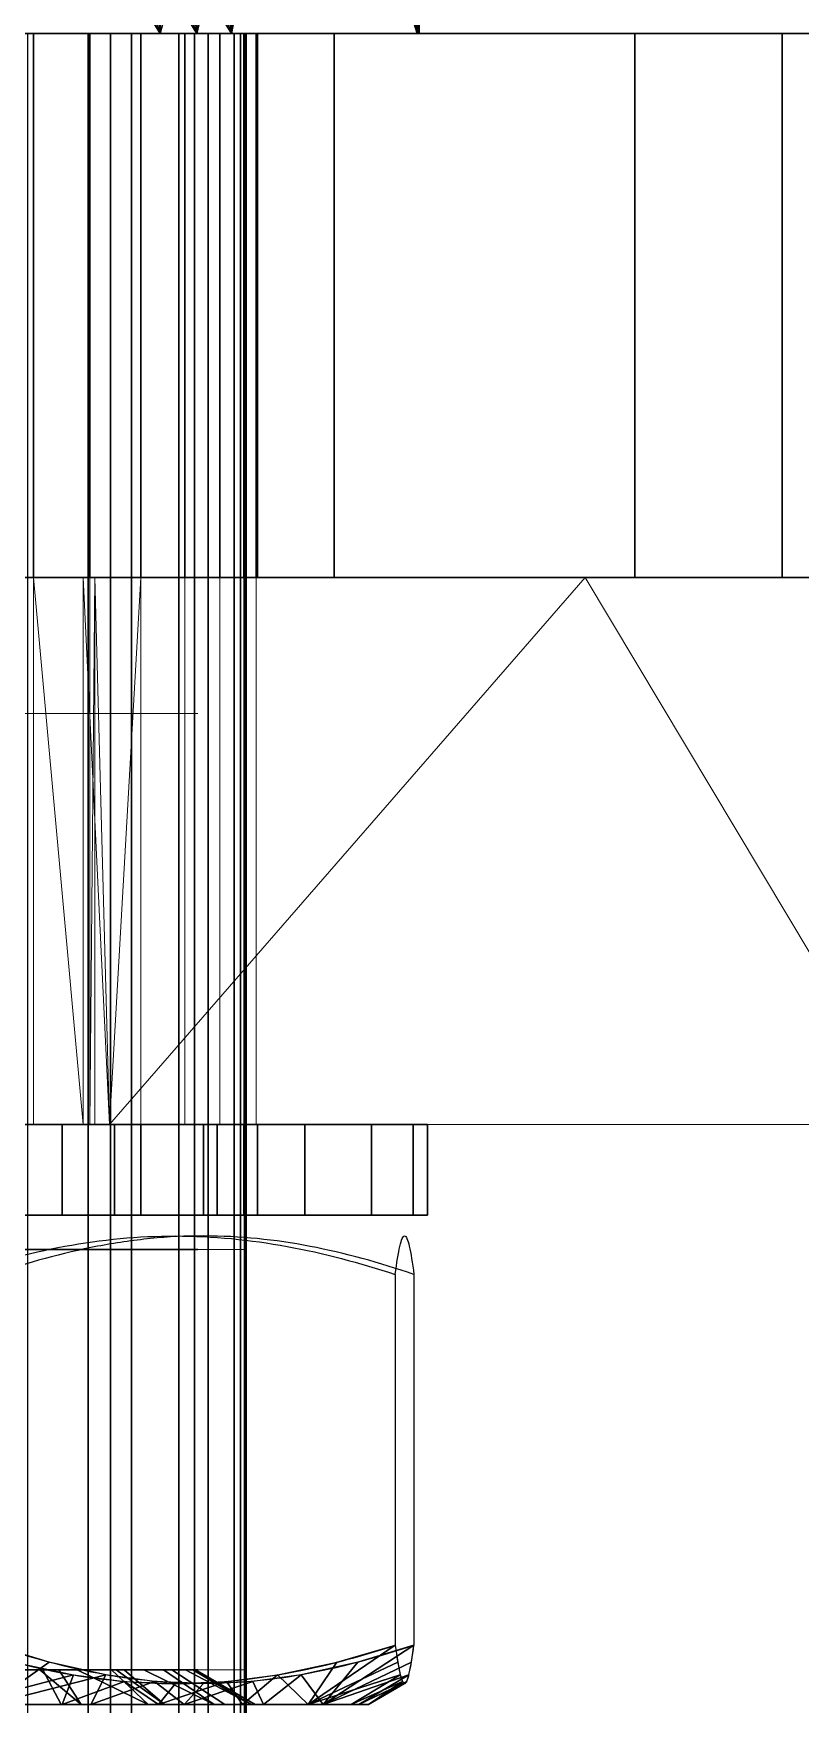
# Model space of a CAD drawing. Header units: millimetres. Extents: x -228 to 252, y -232 to 100.
# Drawn here: x 171.3 to 188.24, y -124.87 to -88 of the extents above; entities that cross this region are included whole.
import ezdxf
from ezdxf.lldxf.tags import DXFTag

# ---------------------------------------------------------------- set-up
doc = ezdxf.new("R2010")
doc.units = ezdxf.units.MM
doc.layers.add('1', color=7, linetype='Continuous', true_color=0xffffff)
tags = doc.linetypes.add('DASHED', pattern=[25.72, 12.86, -12.86]).pattern_tags.tags
tags[6:7] = [DXFTag(74, 4), DXFTag(75, 0), DXFTag(340, '0'), DXFTag(46, 0.0), DXFTag(50, 0.0), DXFTag(44, 0.0), DXFTag(45, 0.0)]
tags[4:5] = [DXFTag(74, 4), DXFTag(75, 0), DXFTag(340, '0'), DXFTag(46, 0.0), DXFTag(50, 0.0), DXFTag(44, 0.0), DXFTag(45, 0.0)]

# ---------------------------------------------------------------- blocks, each defined once
blk = doc.blocks.new('UG_SURFACE_001')
at = {"layer": '1', "color": 7, "linetype": 'Continuous', "lineweight": 25}
for points in [[(187.831014, -100.000001, -110.941574), (187.831014, -88, -110.941574), (165.000007, -88, -66), (165.000007, -100.000001, -66)], [(173.67366, -88, -114.943646), (171.299443, -88, -113.88658), (165.000007, -88, -66), (187.831014, -88, -110.941574)], [(165.000007, -100.000001, 66), (165.000007, -88, 66), (187.831014, -88, 110.941574), (187.831014, -100.000001, 110.941574)], [(171.299443, -88, 113.88658), (173.67366, -88, 114.943646), (187.831014, -88, 110.941574), (165.000007, -88, 74.000001)], [(187.831014, -88, 110.941574), (165.000007, -88, 66), (165.000007, -88, 74.000001)], [(170.000002, -100.000001, -140.000001), (170.000002, -88, -140.000001), (177.938551, -88, -138.356999), (177.938551, -100.000001, -138.356999)], [(170.000002, -88, -126.249999), (172.54211, -88, -125.709653), (177.938551, -88, -138.356999), (170.000002, -88, -140.000001)], [(172.54211, -100.000001, -125.709653), (172.54211, -88, -125.709653), (170.000002, -88, -126.249999), (170.000002, -100.000001, -126.249999)], [(177.938551, -100.000001, 138.356999), (177.938551, -88, 138.356999), (170.000002, -88, 140.000001), (170.000002, -100.000001, 140.000001)], [(172.54211, -88, 125.709653), (170.000002, -88, 126.249999), (170.000002, -88, 140.000001), (177.938551, -88, 138.356999)], [(170.000002, -100.000001, 126.249999), (170.000002, -88, 126.249999), (172.54211, -88, 125.709653), (172.54211, -100.000001, 125.709653)], [(171.299443, -100.000001, -113.88658), (171.299443, -88, -113.88658), (173.67366, -88, -114.943646), (173.67366, -100.000001, -114.943646)], [(173.67366, -100.000001, 114.943646), (173.67366, -88, 114.943646), (171.299443, -88, 113.88658), (171.299443, -100.000001, 113.88658)], [(184.572801, -88, -133.697942), (177.938551, -88, -138.356999), (172.54211, -88, -125.709653), (174.644649, -88, -124.182068)], [(174.644649, -100.000001, -124.182068), (174.644649, -88, -124.182068), (172.54211, -88, -125.709653), (172.54211, -100.000001, -125.709653)], [(174.644649, -88, 124.182068), (172.54211, -88, 125.709653), (177.938551, -88, 138.356999), (184.572801, -88, 133.697942)], [(172.54211, -100.000001, 125.709653), (172.54211, -88, 125.709653), (174.644649, -88, 124.182068), (174.644649, -100.000001, 124.182068)], [(175.412655, -88, -116.875), (173.67366, -88, -114.943646), (187.831014, -88, -110.941574)], [(173.67366, -100.000001, -114.943646), (173.67366, -88, -114.943646), (175.412655, -88, -116.875), (175.412655, -100.000001, -116.875)], [(187.831014, -88, 110.941574), (173.67366, -88, 114.943646), (175.412655, -88, 116.875)], [(175.412655, -100.000001, 116.875), (175.412655, -88, 116.875), (173.67366, -88, 114.943646), (173.67366, -100.000001, 114.943646)], [(188.812733, -88, -126.788303), (184.572801, -88, -133.697942), (174.644649, -88, -124.182068), (175.944105, -88, -121.931359)], [(175.944105, -100.000001, -121.931359), (175.944105, -88, -121.931359), (174.644649, -88, -124.182068), (174.644649, -100.000001, -124.182068)], [(175.944105, -88, 121.931359), (174.644649, -88, 124.182068), (184.572801, -88, 133.697942), (188.812733, -88, 126.788303)], [(174.644649, -100.000001, 124.182068), (174.644649, -88, 124.182068), (175.944105, -88, 121.931359), (175.944105, -100.000001, 121.931359)], [(176.215768, -88, -119.346701), (175.412655, -88, -116.875), (187.831014, -88, -110.941574), (189.961731, -88, -118.763342)], [(175.412655, -100.000001, -116.875), (175.412655, -88, -116.875), (176.215768, -88, -119.346701), (176.215768, -100.000001, -119.346701)], [(189.961731, -88, 118.763342), (187.831014, -88, 110.941574), (175.412655, -88, 116.875), (176.215768, -88, 119.346701)], [(176.215768, -100.000001, 119.346701), (176.215768, -88, 119.346701), (175.412655, -88, 116.875), (175.412655, -100.000001, 116.875)], [(189.961731, -88, -118.763342), (188.812733, -88, -126.788303), (175.944105, -88, -121.931359), (176.249996, -88, -119.999997)], [(176.249996, -88, -119.999997), (175.944105, -88, -121.931359), (175.944105, -100.000001, -121.931359), (176.249996, -100.000001, -119.999997)], [(176.249996, -88, 119.999997), (175.944105, -88, 121.931359), (188.812733, -88, 126.788303), (189.961731, -88, 118.763342)], [(176.249996, -100.000001, 119.999997), (175.944105, -100.000001, 121.931359), (175.944105, -88, 121.931359), (176.249996, -88, 119.999997)], [(176.249996, -88, -119.999997), (176.215768, -88, -119.346701), (189.961731, -88, -118.763342)], [(176.249996, -100.000001, -119.999997), (176.215768, -100.000001, -119.346701), (176.215768, -88, -119.346701), (176.249996, -88, -119.999997)], [(189.961731, -88, 118.763342), (176.215768, -88, 119.346701), (176.249996, -88, 119.999997)], [(176.249996, -88, 119.999997), (176.215768, -88, 119.346701), (176.215768, -100.000001, 119.346701), (176.249996, -100.000001, 119.999997)], [(177.938551, -100.000001, -138.356999), (177.938551, -88, -138.356999), (184.572801, -88, -133.697942), (184.572801, -100.000001, -133.697942)], [(184.572801, -100.000001, 133.697942), (184.572801, -88, 133.697942), (177.938551, -88, 138.356999), (177.938551, -100.000001, 138.356999)], [(184.572801, -100.000001, -133.697942), (184.572801, -88, -133.697942), (188.812733, -88, -126.788303), (188.812733, -100.000001, -126.788303)], [(188.812733, -100.000001, 126.788303), (188.812733, -88, 126.788303), (184.572801, -88, 133.697942), (184.572801, -100.000001, 133.697942)], [(189.961731, -100.000001, -118.763342), (189.961731, -88, -118.763342), (187.831014, -88, -110.941574), (187.831014, -100.000001, -110.941574)], [(187.831014, -100.000001, 110.941574), (187.831014, -88, 110.941574), (189.961731, -88, 118.763342), (189.961731, -100.000001, 118.763342)], [(187.831014, -100.000001, -110.941574), (165.000007, -100.000001, -66), (171.299443, -100.000001, -113.88658), (173.67366, -100.000001, -114.943646)], [(173.67366, -100.000001, 114.943646), (171.299443, -100.000001, 113.88658), (165.000007, -100.000001, 66), (187.831014, -100.000001, 110.941574)], [(170.000002, -100.000001, -140.000001), (177.938551, -100.000001, -138.356999), (172.54211, -100.000001, -125.709653), (170.000002, -100.000001, -126.249999)], [(170.000002, -100.000001, 126.249999), (172.54211, -100.000001, 125.709653), (177.938551, -100.000001, 138.356999), (170.000002, -100.000001, 140.000001)], [(174.644649, -100.000001, -124.182068), (172.54211, -100.000001, -125.709653), (177.938551, -100.000001, -138.356999), (184.572801, -100.000001, -133.697942)], [(184.572801, -100.000001, 133.697942), (177.938551, -100.000001, 138.356999), (172.54211, -100.000001, 125.709653), (174.644649, -100.000001, 124.182068)], [(187.831014, -100.000001, -110.941574), (173.67366, -100.000001, -114.943646), (175.412655, -100.000001, -116.875)], [(175.412655, -100.000001, 116.875), (173.67366, -100.000001, 114.943646), (187.831014, -100.000001, 110.941574)], [(175.944105, -100.000001, -121.931359), (174.644649, -100.000001, -124.182068), (184.572801, -100.000001, -133.697942), (188.812733, -100.000001, -126.788303)], [(188.812733, -100.000001, 126.788303), (184.572801, -100.000001, 133.697942), (174.644649, -100.000001, 124.182068), (175.944105, -100.000001, 121.931359)], [(189.961731, -100.000001, -118.763342), (187.831014, -100.000001, -110.941574), (175.412655, -100.000001, -116.875), (176.215768, -100.000001, -119.346701)], [(176.215768, -100.000001, 119.346701), (175.412655, -100.000001, 116.875), (187.831014, -100.000001, 110.941574), (189.961731, -100.000001, 118.763342)], [(176.249996, -100.000001, -119.999997), (175.944105, -100.000001, -121.931359), (188.812733, -100.000001, -126.788303), (189.961731, -100.000001, -118.763342)], [(189.961731, -100.000001, 118.763342), (188.812733, -100.000001, 126.788303), (175.944105, -100.000001, 121.931359), (176.249996, -100.000001, 119.999997)], [(189.961731, -100.000001, -118.763342), (176.215768, -100.000001, -119.346701), (176.249996, -100.000001, -119.999997)], [(176.249996, -100.000001, 119.999997), (176.215768, -100.000001, 119.346701), (189.961731, -100.000001, 118.763342)]]:
    blk.add_3dface(points, dxfattribs=at)
blk = doc.blocks.new('3148_BODY')
at = {"layer": '1', "color": 7, "linetype": 'Continuous', "lineweight": 25}
for p, q in [((165, -88, -66), (187.83101, -88, -110.941573)), ((165, -88, 66), (187.83101, -88, 110.941573)), ((187.83101, -88, 110.941573), (187.83101, -100, 110.941573)), ((187.83101, -88, -110.941573), (187.83101, -100, -110.941573)), ((165, -100, -66), (187.83101, -100, -110.941573)), ((165, -100, 66), (187.83101, -100, 110.941573))]:
    blk.add_line(p, q, dxfattribs=at)
at = {"layer": '1', "color": 7, "linetype": 'Continuous', "lineweight": 25, "extrusion": (0, -1, 0)}
for centre in [(170, 120, 88), (170, 120, 100)]:
    blk.add_circle(centre, 6.25, dxfattribs=at)
at = {"layer": '1', "color": 7, "linetype": 'Continuous', "lineweight": 25, "extrusion": (0, 1, 6.12303e-17)}
blk.add_circle((-170, -120, -100), 6.25, dxfattribs=at)
for centre in [(-170, 120, -88), (-170, 120, -100)]:
    blk.add_arc(centre, 20, 90, 206.931269, dxfattribs=at)
at = {"layer": '1', "color": 7, "linetype": 'Continuous', "lineweight": 25, "extrusion": (0, -1, 0)}
for centre in [(170, -120, 88), (170, -120, 100)]:
    blk.add_arc(centre, 20, 270, 26.931269, dxfattribs=at)
at = {"layer": '1', "color": 7, "linetype": 'Continuous', "lineweight": 25}
blk.add_blockref('UG_SURFACE_001', (0, 0), dxfattribs=at)
blk = doc.blocks.new('UG_SURFACE_022')
at = {"layer": '1', "color": 60, "linetype": 'Continuous', "lineweight": 18}
for points in [[(0, 7.22695, 12.066905), (0, 46.328951, 12.066905), (0, 46.328951), (0, 17.72695)], [(19.290341, 23.246003), (18.750001, 20.703901), (0, 17.72695), (0, 46.328951)], [(31.113423, 19.404452), (31.113423, 22.003349), (85.124999, 46.328951), (85.124999, 17.72695)], [(85.124999, 17.72695), (85.124999, 46.328951), (138.999999, 46.328951), (138.999999, 21)], [(150.999993, 21), (150.999993, 46.328951), (204.875007, 46.328951), (204.875007, 17.72695)], [(204.875007, 17.72695), (204.875007, 46.328951), (259.290338, 23.246003), (258.749992, 20.703901)], [(270.624995, 23.100363), (270.624995, 46.328951), (289.999992, 46.328951), (289.999992, 17.72695)], [(289.999992, 46.328951, 12.066905), (289.999992, 7.22695, 12.066905), (289.999992, 17.72695), (289.999992, 46.328951)], [(289.999992, 17.72695), (271.113425, 22.003349), (270.624995, 23.100363)], [(31.113423, 19.404452), (31.113423, 19.404452, 12.066905), (31.113423, 22.003349, 12.066905), (31.113423, 22.003349)], [(271.113425, 19.404452), (271.113425, 19.404452, 12.066905), (271.113425, 22.003349, 12.066905), (271.113425, 22.003349)], [(289.999992, 17.72695), (271.113425, 19.404452), (271.113425, 22.003349)], [(0, 17.72695), (18.750001, 20.703901), (19.290341, 18.161796)], [(18.750001, 20.703901), (18.750001, 20.703901, 12.066905), (19.290341, 18.161796, 12.066905), (19.290341, 18.161796)], [(204.875007, 17.72695), (85.124999, 17.72695), (138.999999, 21), (150.999993, 21)], [(258.749992, 20.703901), (259.290338, 18.161796), (204.875007, 17.72695)], [(258.749992, 20.703901), (258.749992, 20.703901, 12.066905), (259.290338, 18.161796, 12.066905), (259.290338, 18.161796)], [(30.056356, 17.030243, 12.066905), (31.113423, 19.404452, 12.066905), (30.625001, 18.307436), (30.366551, 17.72695)], [(31.113423, 19.404452, 12.066905), (31.113423, 19.404452), (30.625001, 18.307436)], [(85.124999, 17.72695), (30.625001, 17.72695), (30.625001, 18.307436), (31.113423, 19.404452)], [(270.624995, 18.307436, 12.066905), (271.113425, 19.404452, 12.066905), (271.113425, 19.404452), (270.624995, 18.307436)], [(289.999992, 17.72695), (270.624995, 17.72695), (270.624995, 18.307436), (271.113425, 19.404452)], [(19.290341, 18.161796), (19.375, 18.045273), (19.375, 17.72695), (0, 17.72695)], [(19.375, 18.045273), (19.290341, 18.161796), (19.290341, 18.161796, 12.066905), (19.375, 18.045273, 12.066905)], [(30.625001, 18.307436), (30.625001, 17.72695), (30.366551, 17.72695)], [(259.290338, 18.161796), (259.606272, 17.72695), (204.875007, 17.72695)], [(259.290338, 18.161796), (259.290338, 18.161796, 12.066905), (259.375006, 18.045273, 12.066905)], [(259.606272, 17.72695), (259.290338, 18.161796), (259.375006, 18.045273, 12.066905)], [(270.366549, 17.72695), (270.056367, 17.030243), (270.056367, 17.030243, 12.066905), (270.624995, 18.307436, 12.066905)], [(270.624995, 18.307436, 12.066905), (270.624995, 18.307436), (270.366549, 17.72695)], [(270.624995, 18.307436), (270.624995, 17.72695), (270.366549, 17.72695)], [(0, 17.72695), (0, 0), (0, 7.22695, 12.066905)], [(0, 17.72695), (19.375, 17.72695), (19.375, 0), (0, 0)], [(19.375, 18.045273, 12.066905), (20.817934, 16.059244, 12.066905), (20.817934, 16.059244), (19.606275, 17.72695)], [(19.606275, 17.72695), (19.375, 18.045273), (19.375, 18.045273, 12.066905)], [(19.606275, 17.72695), (19.375, 17.72695), (19.375, 18.045273)], [(19.375, 0), (19.375, 17.72695), (19.606275, 17.72695), (20.817934, 16.059244)], [(30.366551, 17.72695), (30.056356, 17.030243), (30.056356, 17.030243, 12.066905)], [(30.056356, 17.030243), (30.366551, 17.72695), (30.625001, 17.72695), (30.625001, 0)], [(30.625001, 17.72695), (85.124999, 17.72695), (85.124999, 0), (30.625001, 0)], [(85.124999, 17.72695), (204.875007, 17.72695), (204.875007, 0), (85.124999, 0)], [(204.875007, 0), (204.875007, 17.72695), (259.606272, 17.72695), (260.817945, 16.059244)], [(259.375006, 18.045273, 12.066905), (260.817945, 16.059244, 12.066905), (260.817945, 16.059244), (259.606272, 17.72695)], [(270.056367, 17.030243), (270.366549, 17.72695), (270.624995, 17.72695), (270.624995, 0)], [(270.624995, 17.72695), (289.999992, 17.72695), (289.999992, 0), (270.624995, 0)], [(289.999992, 7.22695, 12.066905), (289.999992, 0, 12.066905), (289.999992, 0), (289.999992, 17.72695)], [(28.124999, 15.291241), (28.124999, 15.291241, 12.066905), (30.056356, 17.030243, 12.066905), (30.056356, 17.030243)], [(28.124999, 15.291241), (30.056356, 17.030243), (30.625001, 0)], [(268.124998, 15.291241), (268.124998, 15.291241, 12.066905), (270.056367, 17.030243, 12.066905), (270.056367, 17.030243)], [(270.624995, 0), (268.124998, 15.291241), (270.056367, 17.030243)], [(20.817934, 16.059244), (23.068644, 14.759797), (19.375, 0)], [(20.817934, 16.059244), (20.817934, 16.059244, 12.066905), (23.068644, 14.759797, 12.066905), (23.068644, 14.759797)], [(270.624995, 0), (204.875007, 0), (260.817945, 16.059244), (263.068646, 14.759797)], [(260.817945, 16.059244), (260.817945, 16.059244, 12.066905), (263.068646, 14.759797, 12.066905), (263.068646, 14.759797)], [(25.653303, 14.488138), (25.653303, 14.488138, 12.066905), (28.124999, 15.291241, 12.066905), (28.124999, 15.291241)], [(30.625001, 0), (25.653303, 14.488138), (28.124999, 15.291241)], [(265.653312, 14.488138), (265.653312, 14.488138, 12.066905), (268.124998, 15.291241, 12.066905), (268.124998, 15.291241)], [(265.653312, 14.488138), (268.124998, 15.291241), (270.624995, 0)], [(23.068644, 14.759797), (25.653303, 14.488138), (30.625001, 0), (19.375, 0)], [(23.068644, 14.759797), (23.068644, 14.759797, 12.066905), (25.653303, 14.488138, 12.066905), (25.653303, 14.488138)], [(263.068646, 14.759797), (263.068646, 14.759797, 12.066905), (265.653312, 14.488138, 12.066905), (265.653312, 14.488138)], [(263.068646, 14.759797), (265.653312, 14.488138), (270.624995, 0)], [(0, 0), (0, 0, 12.066905), (0, 7.22695, 12.066905)]]:
    blk.add_3dface(points, dxfattribs=at)
blk = doc.blocks.new('plohadka_fiksatora_traversi_BODY')
at = {"layer": '1', "color": 60, "linetype": 'Continuous', "lineweight": 18}
for p, q in [((0, 250), (0, 0)), ((0, 0, 12.0669), (0, 250, 12.0669)), ((290, 250, 12.0669), (290, 0, 12.0669)), ((290, 0), (290, 250))]:
    blk.add_line(p, q, dxfattribs=at)
at = {"layer": '1', "color": 60, "linetype": 'Continuous', "lineweight": 18, "extrusion": (0, 0, -1)}
for centre in [(-25, 20.7039, -12.0669), (-25, 20.7039), (-265, 20.7039, -12.0669), (-265, 20.7039)]:
    blk.add_circle(centre, 6.25, dxfattribs=at)
at = {"layer": '1', "color": 60, "linetype": 'Continuous', "lineweight": 18}
blk.add_blockref('UG_SURFACE_022', (0, 0), dxfattribs=at)
blk = doc.blocks.new('UG_SURFACE_011')
at = {"layer": '1', "color": 81, "linetype": 'Continuous', "lineweight": 25}
for points in [[(-1.854102, 5.706339), (0.627171, 5.967131), (4.907477, 8.5), (-4.907477, 8.5)], [(-4.907477, 8.5), (4.907477, 8.5), (0.787641, 8.5, -6.733602), (-2.418458, 8.5, -6.559851)], [(4.907477, 8.5), (0.627171, 5.967131), (3, 5.196152)], [(4.907477, 8.5), (2.531467, 8.5, -6.541611), (0.787641, 8.5, -6.733602)], [(4.907477, 8.5), (4.232497, 8.5, -6.179889), (2.531467, 8.5, -6.541611)], [(4.907477, 8.5), (3, 5.196152), (4.854102, 3.526712)], [(4.907477, 8.5), (4.907477, 8.5, -5.995437), (4.232497, 8.5, -6.179889)], [(9.814954, 0), (4.907477, 8.5), (4.854102, 3.526712), (5.868886, 1.24747)], [(4.907477, 8.5), (9.814954, 0), (8.020938, 3.107328, -6.695853), (6.430452, 5.862131, -6.638317)], [(6.430452, 5.862131, -6.638317), (4.907477, 8.5, -5.995437), (4.907477, 8.5)], [(0.627171, 5.967131), (0.627171, 5.967131, 43.499999), (3, 5.196152, 43.499999), (3, 5.196152)], [(3, 5.196152), (3, 5.196152, 43.499999), (4.854102, 3.526712, 43.499999), (4.854102, 3.526712)], [(4.854102, 3.526712), (4.854102, 3.526712, 43.499999), (5.868886, 1.24747, 43.499999), (5.868886, 1.24747)], [(9.814954, 0), (8.924239, 1.542763, -6.433268), (8.020938, 3.107328, -6.695853)], [(9.814954, 0), (9.814954, 0, -5.995437), (8.924239, 1.542763, -6.433268)], [(6, 0), (5.868886, 1.24747), (5.868886, 1.24747, 43.499999), (6, 0, 43.499999)], [(5.868886, 1.24747), (6, 0), (9.814954, 0)], [(5.868886, -1.24747), (4.854102, -3.526712), (4.907477, -8.5), (9.814954, 0)], [(6.430452, -5.862131, -6.638317), (8.020938, -3.107328, -6.695853), (9.814954, 0), (4.907477, -8.5)], [(6, 0, 43.499999), (5.868886, -1.24747, 43.499999), (5.868886, -1.24747), (6, 0)], [(9.814954, 0), (6, 0), (5.868886, -1.24747)], [(8.020938, -3.107328, -6.695853), (8.925173, -1.541148, -6.432896), (9.814954, 0)], [(8.925173, -1.541148, -6.432896), (9.814954, 0, -5.995437), (9.814954, 0)], [(5.868886, -1.24747), (5.868886, -1.24747, 43.499999), (4.854102, -3.526712, 43.499999), (4.854102, -3.526712)], [(4.854102, -3.526712), (4.854102, -3.526712, 43.499999), (3, -5.196152, 43.499999), (3, -5.196152)], [(4.907477, -8.5), (4.854102, -3.526712), (3, -5.196152)], [(3, -5.196152), (3, -5.196152, 43.499999), (0.627171, -5.967131, 43.499999), (0.627171, -5.967131)], [(3, -5.196152), (0.627171, -5.967131), (4.907477, -8.5)], [(-4.907477, -8.5), (4.907477, -8.5), (0.627171, -5.967131), (-1.854102, -5.706339)], [(4.907477, -8.5), (4.907477, -8.5, -5.995437), (6.430452, -5.862131, -6.638317)], [(-2.418458, -8.5, -6.559851), (0.787641, -8.5, -6.733602), (4.907477, -8.5), (-4.907477, -8.5)], [(0.787641, -8.5, -6.733602), (2.531467, -8.5, -6.541611), (4.907477, -8.5)], [(2.531467, -8.5, -6.541611), (4.264891, -8.5, -6.143149), (4.907477, -8.5)], [(4.264891, -8.5, -6.143149), (4.907477, -8.5, -5.995437), (4.907477, -8.5)]]:
    blk.add_3dface(points, dxfattribs=at)
blk = doc.blocks.new('1009-m12x045_BODY')
at = {"layer": '1', "color": 81, "linetype": 'Continuous', "lineweight": 25}
for p, q in [((4.907, 8.5), (-4.907, 8.5)), ((9.815, 0), (4.907, 8.5)), ((4.907, 8.5, -5.995), (4.907, 8.5)), ((4.907, -8.5), (9.815, 0)), ((9.815, 0, -5.995), (9.815, 0)), ((-4.907, -8.5), (4.907, -8.5)), ((4.907, -8.5, -5.995), (4.907, -8.5))]:
    blk.add_line(p, q, dxfattribs=at)
blk.add_circle((0, 0), 6, dxfattribs=at)
at = {"layer": '1', "color": 51, "linetype": 'DASHED', "lineweight": 13, "extrusion": (0, 0, -1)}
blk.add_circle((0, 0, -15), 4.926, dxfattribs=at)
at = {"layer": '1', "color": 81, "linetype": 'Continuous', "lineweight": 25}
blk.add_blockref('UG_SURFACE_011', (0, 0), dxfattribs=at)
blk = doc.blocks.new('UG_SURFACE_010')
at = {"layer": '1', "color": 190, "linetype": 'Continuous', "lineweight": 25}
for points in [[(0.627905, 9.980267), (3.09017, 9.510566), (1.931356, 5.944103), (0, 6.25)], [(3.09017, 9.510566, 2), (3.09017, 9.510566), (0.627905, 9.980267), (0.627905, 9.980267, 2)], [(3.09017, 9.510566), (5.358268, 8.443279), (3.673658, 5.056356), (1.931356, 5.944103)], [(5.358268, 8.443279, 2), (5.358268, 8.443279), (3.09017, 9.510566), (3.09017, 9.510566, 2)], [(5.056356, 3.673658), (3.673658, 5.056356), (5.358268, 8.443279), (7.289686, 6.845471)], [(7.289686, 6.845471, 2), (7.289686, 6.845471), (5.358268, 8.443279), (5.358268, 8.443279, 2)], [(7.289686, 6.845471), (8.763066, 4.817537), (5.056356, 3.673658)], [(8.763066, 4.817537, 2), (8.763066, 4.817537), (7.289686, 6.845471), (7.289686, 6.845471, 2)], [(0, 6.25, 2), (0, 6.25), (1.931356, 5.944103), (1.931356, 5.944103, 2)], [(1.931356, 5.944103, 2), (1.931356, 5.944103), (3.673658, 5.056356), (3.673658, 5.056356, 2)], [(3.673658, 5.056356, 2), (3.673658, 5.056356), (5.056356, 3.673658), (5.056356, 3.673658, 2)], [(5.944103, 1.931356), (5.056356, 3.673658), (8.763066, 4.817537), (9.685832, 2.486899)], [(9.685832, 2.486899, 2), (9.685832, 2.486899), (8.763066, 4.817537), (8.763066, 4.817537, 2)], [(5.056356, 3.673658, 2), (5.056356, 3.673658), (5.944103, 1.931356), (5.944103, 1.931356, 2)], [(9.685832, 2.486899), (10, 0), (6.25, 0), (5.944103, 1.931356)], [(10, 0, 2), (10, 0), (9.685832, 2.486899), (9.685832, 2.486899, 2)], [(5.944103, 1.931356, 2), (5.944103, 1.931356), (6.25, 0), (6.25, 0, 2)], [(5.944103, -1.931356), (6.25, 0), (10, 0), (9.685832, -2.486899)], [(6.25, 0, 2), (6.25, 0), (5.944103, -1.931356), (5.944103, -1.931356, 2)], [(9.685832, -2.486899, 2), (9.685832, -2.486899), (10, 0), (10, 0, 2)], [(5.056356, -3.673658), (5.944103, -1.931356), (9.685832, -2.486899), (8.763066, -4.817537)], [(5.944103, -1.931356, 2), (5.944103, -1.931356), (5.056356, -3.673658), (5.056356, -3.673658, 2)], [(8.763066, -4.817537, 2), (8.763066, -4.817537), (9.685832, -2.486899), (9.685832, -2.486899, 2)], [(7.289686, -6.845471), (5.358268, -8.443279), (3.673658, -5.056356), (5.056356, -3.673658)], [(5.056356, -3.673658, 2), (5.056356, -3.673658), (3.673658, -5.056356), (3.673658, -5.056356, 2)], [(8.763066, -4.817537), (7.289686, -6.845471), (5.056356, -3.673658)], [(5.358268, -8.443279), (3.09017, -9.510566), (1.931356, -5.944103), (3.673658, -5.056356)], [(3.673658, -5.056356, 2), (3.673658, -5.056356), (1.931356, -5.944103), (1.931356, -5.944103, 2)], [(7.289686, -6.845471, 2), (7.289686, -6.845471), (8.763066, -4.817537), (8.763066, -4.817537, 2)], [(3.09017, -9.510566), (0.627905, -9.980267), (0, -6.25), (1.931356, -5.944103)], [(1.931356, -5.944103, 2), (1.931356, -5.944103), (0, -6.25), (0, -6.25, 2)], [(5.358268, -8.443279, 2), (5.358268, -8.443279), (7.289686, -6.845471), (7.289686, -6.845471, 2)], [(3.09017, -9.510566, 2), (3.09017, -9.510566), (5.358268, -8.443279), (5.358268, -8.443279, 2)], [(0.627905, -9.980267, 2), (0.627905, -9.980267), (3.09017, -9.510566), (3.09017, -9.510566, 2)]]:
    blk.add_3dface(points, dxfattribs=at)
blk = doc.blocks.new('1143_2_0-12-20_BODY')
at = {"layer": '1', "color": 190, "linetype": 'Continuous', "lineweight": 25, "extrusion": (0, 0, -1)}
blk.add_circle((0, 0, -2), 10, dxfattribs=at)
at = {"layer": '1', "color": 190, "linetype": 'Continuous', "lineweight": 25}
for centre, radius in [((0, 0), 10), ((0, 0), 6.25), ((0, 0, 2), 6.25)]:
    blk.add_circle(centre, radius, dxfattribs=at)
blk.add_blockref('UG_SURFACE_010', (0, 0), dxfattribs=at)
blk = doc.blocks.new('UG_SURFACE_025')
at = {"layer": '1', "color": 110, "linetype": 'Continuous', "lineweight": 25}
for points in [[(-4.35, 7.534421), (-4.024318, 9.5, 0.933705), (-2.545517, 9.5, 0.655364)], [(-2.545517, 9.5, 0.655364), (-2.251726, 8.403555), (-4.35, 7.534421)], [(-2.251726, 8.403555), (-2.545517, 9.5, 0.655364), (-1.276581, 9.5, 0.511179)], [(0, 8.7), (-2.251726, 8.403555), (-1.276581, 9.5, 0.511179)], [(-1.276581, 9.5, 0.511179), (0, 9.5, 0.46188), (0, 8.7)], [(0, 8.7), (0, 9.5, 0.46188), (1.275243, 9.5, 0.511076)], [(1.275243, 9.5, 0.511076), (2.251726, 8.403555), (0, 8.7)], [(1.275243, 9.5, 0.511076), (2.545517, 9.5, 0.655364), (2.251726, 8.403555)], [(4.35, 7.534421), (2.251726, 8.403555), (2.545517, 9.5, 0.655364)], [(2.545517, 9.5, 0.655364), (4.028095, 9.5, 0.934556), (4.35, 7.534421)], [(4.028095, 9.5, 0.934556), (5.484827, 9.5, 1.310386), (4.35, 7.534421)], [(4.35, 7.534421), (5.484827, 9.5, 1.310386), (6.216091, 8.233415, 0.933251)], [(1.085301, 6.155048), (-1.085301, 6.155048), (-2.251726, 8.403555), (0, 8.7)], [(0, 8.7), (2.251726, 8.403555), (1.085301, 6.155048)], [(-1.085301, 6.155048), (-3.125, 5.412659), (-4.35, 7.534421), (-2.251726, 8.403555)], [(3.125, 5.412659), (1.085301, 6.155048), (2.251726, 8.403555), (4.35, 7.534421)], [(4.35, 7.534421), (6.216091, 8.233415, 0.933251), (6.954483, 6.954483, 0.655364)], [(4.35, 7.534421), (6.151829, 6.151829), (4.787778, 4.017422), (3.125, 5.412659)], [(6.954483, 6.954483, 0.655364), (6.151829, 6.151829), (4.35, 7.534421)], [(6.151829, 6.151829), (6.954483, 6.954483, 0.655364), (7.587471, 5.858115, 0.511407)], [(-3.125, 5.412659), (-1.085301, 6.155048), (-0.855478, 4.851656, 0.764123), (-1.861295, 4.485568, 0.764123)], [(0, 4.851656, 0.764123), (-0.855478, 4.851656, 0.764123), (-1.085301, 6.155048), (1.085301, 6.155048)], [(1.085301, 6.155048), (0.855478, 4.851656, 0.764123), (0, 4.851656, 0.764123)], [(1.861295, 4.485568, 0.764123), (0.855478, 4.851656, 0.764123), (1.085301, 6.155048), (3.125, 5.412659)], [(4.787778, 4.017422), (6.151829, 6.151829), (7.534421, 4.35)], [(7.534421, 4.35), (6.151829, 6.151829), (7.587471, 5.858115, 0.511407)], [(7.587471, 5.858115, 0.511407), (8.227241, 4.75, 0.46188), (7.534421, 4.35)], [(3.125, 5.412659), (2.46325, 4.266474, 0.764123), (1.861295, 4.485568, 0.764123)], [(3.447503, 3.440588, 0.764123), (2.46325, 4.266474, 0.764123), (3.125, 5.412659), (4.787778, 4.017422)], [(7.534421, 4.35), (8.227241, 4.75, 0.46188), (8.867171, 3.64161, 0.511431)], [(7.534421, 4.35), (8.403555, 2.251726), (5.873079, 2.137626), (4.787778, 4.017422)], [(8.867171, 3.64161, 0.511431), (8.403555, 2.251726), (7.534421, 4.35)], [(4.787778, 4.017422), (3.773918, 3.166693, 0.764123), (3.447503, 3.440588, 0.764123)], [(4.523175, 1.868941, 0.764123), (3.773918, 3.166693, 0.764123), (4.787778, 4.017422), (5.873079, 2.137626)], [(8.867171, 3.64161, 0.511431), (9.5, 2.545517, 0.655364), (8.403555, 2.251726)], [(6.25, 0), (5.873079, 2.137626), (8.403555, 2.251726), (8.7, 0)], [(8.7, 0), (8.403555, 2.251726), (9.5, 2.545517, 0.655364)], [(9.5, 2.545517, 0.655364), (10.238918, 1.265674, 0.933488), (8.7, 0)], [(5.873079, 2.137626), (4.629396, 1.684962, 0.764123), (4.523175, 1.868941, 0.764123)], [(4.9265, 0, 0.764123), (4.629396, 1.684962, 0.764123), (5.873079, 2.137626), (6.25, 0)], [(10.238918, 1.265674, 0.933488), (10.969655, 0, 1.310386), (8.7, 0)], [(4.629396, -1.684962, 0.764123), (4.9265, 0, 0.764123), (6.25, 0), (5.873079, -2.137626)], [(5.873079, -2.137626), (6.25, 0), (8.7, 0), (8.403555, -2.251726)], [(9.5, -2.545517, 0.655364), (8.403555, -2.251726), (8.7, 0)], [(8.7, 0), (10.238391, -1.266585, 0.933251), (9.5, -2.545517, 0.655364)], [(8.7, 0), (10.969655, 0, 1.310386), (10.238391, -1.266585, 0.933251)], [(4.523175, -1.868941, 0.764123), (4.629396, -1.684962, 0.764123), (5.873079, -2.137626)], [(5.873079, -2.137626), (4.787778, -4.017422), (3.773918, -3.166693, 0.764123), (4.523175, -1.868941, 0.764123)], [(4.787778, -4.017422), (5.873079, -2.137626), (8.403555, -2.251726), (7.534421, -4.35)], [(7.534421, -4.35), (8.403555, -2.251726), (8.867012, -3.641885, 0.511407)], [(8.403555, -2.251726), (9.5, -2.545517, 0.655364), (8.867012, -3.641885, 0.511407)], [(3.447503, -3.440588, 0.764123), (3.773918, -3.166693, 0.764123), (4.787778, -4.017422)], [(4.787778, -4.017422), (3.125, -5.412659), (2.46325, -4.266474, 0.764123), (3.447503, -3.440588, 0.764123)], [(8.867012, -3.641885, 0.511407), (8.227241, -4.75, 0.46188), (7.534421, -4.35)], [(6.151829, -6.151829), (4.35, -7.534421), (3.125, -5.412659), (4.787778, -4.017422)], [(7.534421, -4.35), (6.151829, -6.151829), (4.787778, -4.017422)], [(7.587312, -5.858391, 0.511431), (6.151829, -6.151829), (7.534421, -4.35)], [(7.534421, -4.35), (8.227241, -4.75, 0.46188), (7.587312, -5.858391, 0.511431)], [(7.587312, -5.858391, 0.511431), (6.954483, -6.954483, 0.655364), (6.151829, -6.151829)], [(4.35, -7.534421), (6.151829, -6.151829), (6.954483, -6.954483, 0.655364)], [(6.954483, -6.954483, 0.655364), (6.215565, -8.234326, 0.933488), (4.35, -7.534421)], [(6.215565, -8.234326, 0.933488), (5.484827, -9.5, 1.310386), (4.35, -7.534421)]]:
    blk.add_3dface(points, dxfattribs=at)
blk = doc.blocks.new('1039-m12p_BODY')
at = {"layer": '1', "color": 110, "linetype": 'Continuous', "lineweight": 25}
for p, q in [((5.485, 9.5, 9.49), (5.485, 9.5, 1.31)), ((10.97, 0, 9.49), (10.97, 0, 1.31))]:
    blk.add_line(p, q, dxfattribs=at)
for centre, radius in [((0, 0), 8.7), ((0, 0), 6.25), ((0, 0, 10.8), 6.25), ((0, 0, 10.036), 4.927)]:
    blk.add_circle(centre, radius, dxfattribs=at)
at = {"layer": '1', "color": 110, "linetype": 'Continuous', "lineweight": 25, "extrusion": (0, 0, -1)}
blk.add_circle((0, 0, -10.8), 8.7, dxfattribs=at)
at = {"layer": '1', "color": 51, "linetype": 'DASHED', "lineweight": 13}
for centre in [(0, 0, 0.764), (0, 0, 10.036)]:
    blk.add_circle(centre, 6, dxfattribs=at)
at = {"layer": '1', "color": 110, "linetype": 'Continuous', "lineweight": 25, "extrusion": (6.60227e-17, 0, -1)}
blk.add_circle((0, 0, -0.764), 4.927, dxfattribs=at)
at = {"layer": '1', "color": 110, "linetype": 'Continuous', "lineweight": 25, "extrusion": (2.10514e-15, 1, 8.43378e-16)}
blk.add_open_spline([(-5.485, 9.5, 1.31), (-4.592, 9.5, 1.053), (-3.678, 9.5, 0.837), (-1.847, 9.5, 0.541), (-0.926, 9.5, 0.462), (0.929, 9.5, 0.462), (1.869, 9.5, 0.544), (3.7, 9.5, 0.841), (4.598, 9.5, 1.054), (5.485, 9.5, 1.31)], degree=3, knots=[0, 0, 0, 0, 0.25, 0.25, 0.5, 0.5, 0.75, 0.75, 1, 1, 1, 1], dxfattribs=at)
at = {"layer": '1', "color": 110, "linetype": 'Continuous', "lineweight": 25, "extrusion": (-2.10514e-15, -1, -1.24988e-15)}
blk.add_open_spline([(-5.485, 9.5, 9.49), (-4.592, 9.5, 9.747), (-3.678, 9.5, 9.963), (-1.847, 9.5, 10.259), (-0.926, 9.5, 10.338), (0.929, 9.5, 10.338), (1.869, 9.5, 10.256), (3.7, 9.5, 9.959), (4.598, 9.5, 9.746), (5.485, 9.5, 9.49)], degree=3, knots=[0, 0, 0, 0, 0.25, 0.25, 0.5, 0.5, 0.75, 0.75, 1, 1, 1, 1], dxfattribs=at)
at = {"layer": '1', "color": 110, "linetype": 'Continuous', "lineweight": 25, "extrusion": (0.866025, 0.5, -7.63119e-16)}
blk.add_open_spline([(5.485, 9.5, 9.49), (5.933, 8.724, 9.748), (6.384, 7.943, 9.961), (7.295, 6.364, 10.256), (7.756, 5.567, 10.338), (8.455, 4.355, 10.338), (8.689, 3.95, 10.319), (9.153, 3.147, 10.241), (9.383, 2.748, 10.184), (10.069, 1.56, 9.962), (10.521, 0.777, 9.748), (10.97, 0, 9.49)], degree=3, knots=[0, 0, 0, 0, 0.25, 0.25, 0.5, 0.5, 0.625, 0.625, 0.75, 0.75, 1, 1, 1, 1], dxfattribs=at)
at = {"layer": '1', "color": 110, "linetype": 'Continuous', "lineweight": 25, "extrusion": (-0.866025, -0.5, -1.14468e-15)}
blk.add_open_spline([(5.485, 9.5, 1.31), (5.933, 8.724, 1.052), (6.384, 7.943, 0.839), (7.295, 6.364, 0.544), (7.756, 5.567, 0.462), (8.455, 4.355, 0.462), (8.689, 3.95, 0.481), (9.153, 3.147, 0.559), (9.383, 2.748, 0.616), (10.069, 1.56, 0.838), (10.521, 0.777, 1.052), (10.97, 0, 1.31)], degree=3, knots=[0, 0, 0, 0, 0.25, 0.25, 0.5, 0.5, 0.625, 0.625, 0.75, 0.75, 1, 1, 1, 1], dxfattribs=at)
at = {"layer": '1', "color": 110, "linetype": 'Continuous', "lineweight": 25, "extrusion": (0.866025, -0.5, -1.52624e-15)}
blk.add_open_spline([(10.97, 0, 9.49), (10.522, -0.776, 9.748), (10.071, -1.557, 9.961), (9.159, -3.136, 10.256), (8.699, -3.933, 10.338), (7.999, -5.145, 10.338), (7.765, -5.55, 10.319), (7.302, -6.353, 10.241), (7.072, -6.752, 10.184), (6.385, -7.94, 9.962), (5.933, -8.723, 9.748), (5.485, -9.5, 9.49)], degree=3, knots=[0, 0, 0, 0, 0.25, 0.25, 0.5, 0.5, 0.625, 0.625, 0.75, 0.75, 1, 1, 1, 1], dxfattribs=at)
at = {"layer": '1', "color": 110, "linetype": 'Continuous', "lineweight": 25, "extrusion": (-0.866025, 0.5, -1.14468e-15)}
blk.add_open_spline([(10.97, 0, 1.31), (10.522, -0.776, 1.052), (10.071, -1.557, 0.839), (9.159, -3.136, 0.544), (8.699, -3.933, 0.462), (7.999, -5.145, 0.462), (7.765, -5.55, 0.481), (7.302, -6.353, 0.559), (7.072, -6.752, 0.616), (6.385, -7.94, 0.838), (5.933, -8.723, 1.052), (5.485, -9.5, 1.31)], degree=3, knots=[0, 0, 0, 0, 0.25, 0.25, 0.5, 0.5, 0.625, 0.625, 0.75, 0.75, 1, 1, 1, 1], dxfattribs=at)
at = {"layer": '1', "color": 110, "linetype": 'Continuous', "lineweight": 25}
blk.add_blockref('UG_SURFACE_025', (0, 0), dxfattribs=at)

msp = doc.modelspace()

# ---------------------------------------------------------------- block references
at = {"layer": '1', "color": 172, "linetype": 'Continuous', "lineweight": 18}
msp.add_blockref('3148_BODY', (0, 0), dxfattribs=at)
at = {"layer": '1', "color": 172, "linetype": 'Continuous', "lineweight": 18, "extrusion": (0, -1, 0), "rotation": 5.317473}
msp.add_blockref('1009-m12x045_BODY', (170, 120, 88), dxfattribs=at)
at = {"layer": '1', "color": 172, "linetype": 'Continuous', "lineweight": 18, "extrusion": (0, -1, 0)}
msp.add_blockref('1009-m12x045_BODY', (170, -120, 88), dxfattribs=at)
at = {"layer": '1', "color": 172, "linetype": 'Continuous', "lineweight": 18, "extrusion": (0, 1, 0)}
for name, p, rotation in [('plohadka_fiksatora_traversi_BODY', (-190.7039, 145, -112.066905), 270), ('1143_2_0-12-20_BODY', (-170, -120, -114.066905), 180), ('1143_2_0-12-20_BODY', (-170, 120, -114.066905), 180), ('1039-m12p_BODY', (-170, -120, -124.866905), 152.159853), ('1039-m12p_BODY', (-170, 120, -124.866905), 152.159853)]:
    msp.add_blockref(name, p, dxfattribs=dict(at, rotation=rotation))

doc.saveas('drawing.dxf')
